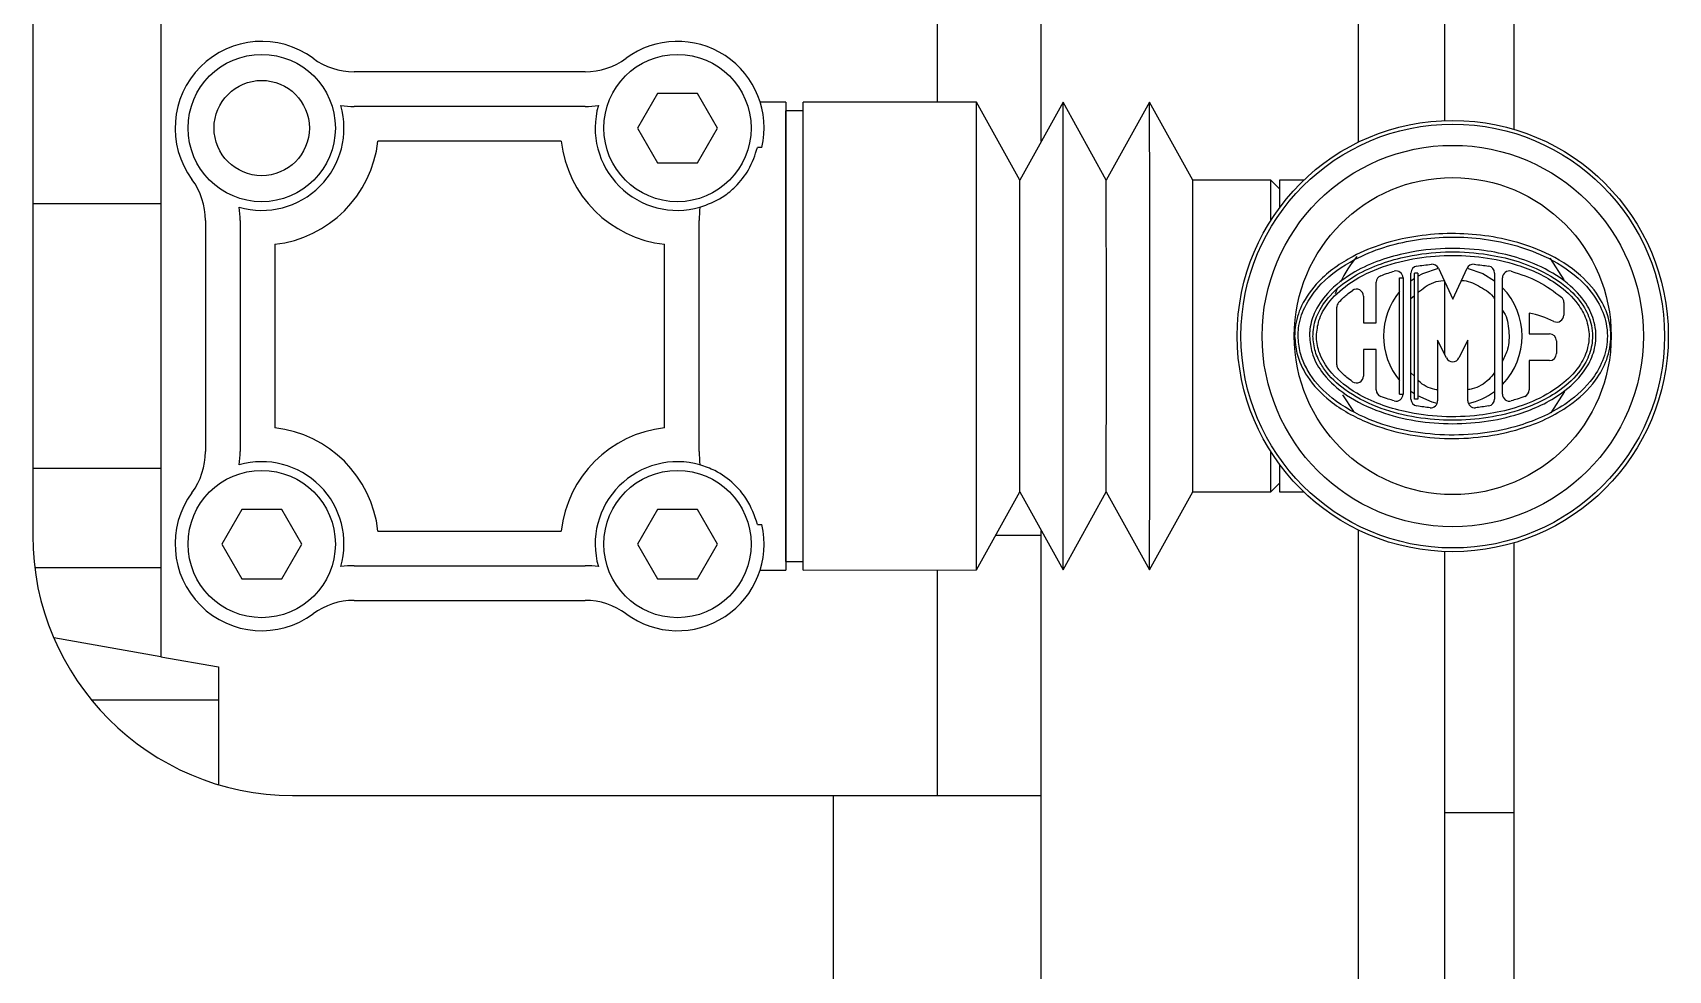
# Model space of a CAD drawing. Header units: millimetres. Extents: x 0 to 415, y 0 to 292.
# Drawn here: x 119.489 to 124.21, y 101.381 to 104.086 of the extents above; entities that cross this region are included whole.
import ezdxf

# ---------------------------------------------------------------- set-up
doc = ezdxf.new("R2010")
doc.units = ezdxf.units.MM

msp = doc.modelspace()

# ---------------------------------------------------------------- linework, layer by layer
at = {"color": 7, "linetype": 'Continuous', "lineweight": 25}
for p, q in [((119.85905, 107.68221), (119.85905, 102.2857)), ((119.48922, 107.0357), (119.48922, 102.6357)), ((122.40014, 103.77274), (122.40014, 104.39866)), ((123.31422, 104.40192), (123.31422, 103.76948)), ((123.56422, 104.33905), (123.56422, 103.83235)), ((123.76422, 104.3642), (123.76422, 103.8072)), ((122.10014, 103.88559), (122.10014, 104.28582)), ((121.0835, 103.9732), (120.41677, 103.9732)), ((121.2924, 103.9107), (121.23467, 103.8107)), ((121.40787, 103.9107), (121.2924, 103.9107)), ((121.46561, 103.8107), (121.40787, 103.9107)), ((121.0835, 103.8732), (120.41677, 103.8732)), ((121.66264, 103.8857), (121.58933, 103.8857)), ((121.66264, 103.8857), (121.66264, 102.5357)), ((121.71281, 103.86069), (121.66281, 103.8607)), ((122.21281, 103.88556), (121.71281, 103.88569)), ((122.33775, 103.66052), (122.21281, 103.88556)), ((122.46281, 103.88549), (122.33775, 103.66052)), ((122.58775, 103.66046), (122.46281, 103.88549)), ((122.71281, 103.88543), (122.58775, 103.66046)), ((122.83775, 103.66039), (122.71281, 103.88543)), ((121.23467, 103.8107), (121.2924, 103.7107)), ((121.40787, 103.7107), (121.46561, 103.8107)), ((121.01473, 103.7732), (120.48555, 103.7732)), ((121.2924, 103.7107), (121.40787, 103.7107)), ((121.59372, 103.75442), (121.58087, 103.75442)), ((123.06275, 103.66033), (122.83775, 103.66039)), ((123.08764, 103.63544), (123.06275, 103.66033)), ((123.15772, 103.66033), (123.08764, 103.66033)), ((123.08764, 103.66033), (123.08764, 103.58083)), ((119.85905, 103.59195), (119.48922, 103.59195)), ((119.98764, 103.54407), (119.98764, 102.87734)), ((120.08764, 103.54407), (120.08764, 102.87734)), ((121.41264, 102.87734), (121.41264, 103.54407)), ((120.18764, 103.47529), (120.18764, 102.94611)), ((121.31264, 102.94611), (121.31264, 103.47529)), ((123.46697, 103.02886), (123.46697, 103.39254)), ((123.47697, 103.02886), (123.47697, 103.39254)), ((123.48697, 103.39254), (123.47697, 103.39254)), ((123.48697, 103.39254), (123.48697, 103.02886)), ((123.54611, 103.40628), (123.58764, 103.31723)), ((123.58764, 103.31723), (123.62916, 103.40628)), ((123.70831, 103.39254), (123.70831, 103.02886)), ((123.24966, 103.33324), (123.25643, 103.3505)), ((123.36701, 103.24926), (123.36701, 103.36613)), ((123.43413, 103.04292), (123.43413, 103.37849)), ((123.43413, 103.37849), (123.44413, 103.37849)), ((123.44413, 103.37849), (123.44413, 103.04292)), ((123.46697, 103.3702), (123.47697, 103.37729)), ((123.56422, 103.36745), (123.56422, 103.15863)), ((123.73115, 103.04292), (123.73115, 103.37849)), ((123.25277, 103.12776), (123.25277, 103.29364)), ((123.32989, 103.32605), (123.32989, 103.24926)), ((123.46697, 103.31914), (123.47697, 103.32724)), ((123.90823, 103.30787), (123.90823, 103.27116)), ((123.32989, 103.24926), (123.36701, 103.24926)), ((123.80827, 103.27704), (123.80827, 103.21713)), ((123.54409, 103.19901), (123.54409, 103.02396)), ((123.56974, 103.14756), (123.54409, 103.19901)), ((123.63119, 103.19901), (123.60554, 103.14756)), ((123.63119, 103.02396), (123.63119, 103.19901)), ((123.80827, 103.21713), (123.86681, 103.21713)), ((123.88681, 103.19713), (123.88681, 103.16001)), ((123.36701, 103.17214), (123.32989, 103.17214)), ((123.32989, 103.17214), (123.32989, 103.09535)), ((123.36701, 103.05527), (123.36701, 103.17214)), ((123.47697, 103.09452), (123.46697, 103.10504)), ((123.80827, 103.14001), (123.80827, 103.05527)), ((123.86681, 103.14001), (123.80827, 103.14001)), ((123.90973, 103.05102), (123.87103, 102.98951)), ((123.30175, 102.99274), (123.27045, 103.04148)), ((123.43413, 103.04292), (123.44413, 103.04292)), ((123.48697, 103.02886), (123.47697, 103.02886)), ((119.48922, 102.82945), (119.85905, 102.82945)), ((123.08764, 102.84057), (123.08764, 102.76107)), ((123.06275, 102.76107), (123.08764, 102.78596)), ((122.21281, 102.53585), (122.33775, 102.76088)), ((122.33775, 102.76088), (122.46281, 102.53591)), ((122.46281, 102.53591), (122.58775, 102.76094)), ((122.58775, 102.76094), (122.71281, 102.53598)), ((122.71281, 102.53598), (122.83775, 102.76101)), ((122.83775, 102.76101), (123.06275, 102.76107)), ((123.08764, 102.76107), (123.15772, 102.76107)), ((120.0924, 102.7107), (120.03467, 102.6107)), ((120.20787, 102.7107), (120.0924, 102.7107)), ((120.26561, 102.6107), (120.20787, 102.7107)), ((121.2924, 102.7107), (121.23467, 102.6107)), ((121.40787, 102.7107), (121.2924, 102.7107)), ((121.46561, 102.6107), (121.40787, 102.7107)), ((120.48555, 102.6482), (121.01473, 102.6482)), ((121.58087, 102.66699), (121.59372, 102.66699)), ((122.40014, 102.6357), (122.26825, 102.6357)), ((122.40014, 102.6357), (122.40014, 102.64866)), ((122.40014, 101.8857), (122.40014, 102.6357)), ((123.31422, 102.65192), (123.31422, 100.66386)), ((120.03467, 102.6107), (120.0924, 102.5107)), ((120.20787, 102.5107), (120.26561, 102.6107)), ((121.23467, 102.6107), (121.2924, 102.5107)), ((121.40787, 102.5107), (121.46561, 102.6107)), ((123.56422, 102.58905), (123.56422, 101.8357)), ((123.76422, 102.6142), (123.76422, 101.8357)), ((119.85905, 102.54195), (119.4951, 102.54195)), ((120.41677, 102.5482), (121.0835, 102.5482)), ((121.58932, 102.5357), (121.66264, 102.5357)), ((121.66281, 102.5607), (121.71281, 102.56071)), ((121.71281, 102.53571), (122.21281, 102.53585)), ((122.10014, 101.8857), (122.10014, 102.53582)), ((120.0924, 102.5107), (120.20787, 102.5107)), ((121.2924, 102.5107), (121.40787, 102.5107)), ((120.41677, 102.4482), (121.0835, 102.4482)), ((119.85905, 102.2857), (119.54988, 102.34022)), ((119.85905, 102.2857), (120.02514, 102.25642)), ((120.02514, 102.25642), (120.02514, 101.9169)), ((120.02514, 102.1607), (119.65881, 102.1607)), ((120.23922, 101.8857), (121.80014, 101.8857)), ((121.80014, 101.8857), (122.40014, 101.8857)), ((121.80014, 100.66386), (121.80014, 101.8857)), ((122.40014, 100.66386), (122.40014, 101.8857)), ((123.56422, 101.8357), (123.56422, 101.34391)), ((123.76422, 101.8357), (123.56422, 101.8357)), ((123.76422, 101.8357), (123.76422, 101.34391))]:
    msp.add_line(p, q, dxfattribs=at)
at = {"color": 7, "linetype": 'Continuous', "lineweight": 25, "flags": 128}
for points in [[(121.66281, 102.5607), (121.66282, 102.56292), (121.66285, 102.58059), (121.66288, 102.61545), (121.6629, 102.66654), (121.66292, 102.73248), (121.66294, 102.81146), (121.66296, 102.90134), (121.66297, 102.99965), (121.66298, 103.10372), (121.66298, 103.2107), (121.66298, 103.31769), (121.66297, 103.42176), (121.66296, 103.52007), (121.66294, 103.60994), (121.66292, 103.68892), (121.6629, 103.75486), (121.66288, 103.80595), (121.66285, 103.84081), (121.66282, 103.85848), (121.66281, 103.8607)], [(121.71281, 102.53571), (121.71283, 102.53802), (121.71286, 102.55637), (121.71288, 102.59257), (121.71291, 102.64563), (121.71293, 102.7141), (121.71295, 102.79612), (121.71297, 102.88944), (121.71298, 102.99153), (121.71299, 103.0996), (121.71299, 103.2107), (121.71299, 103.3218), (121.71298, 103.42987), (121.71297, 103.53196), (121.71295, 103.62529), (121.71293, 103.70731), (121.71291, 103.77578), (121.71288, 103.82884), (121.71286, 103.86503), (121.71283, 103.88338), (121.71281, 103.88569)], [(122.21281, 102.53585), (122.21283, 102.53815), (122.21286, 102.5565), (122.21288, 102.59269), (122.21291, 102.64573), (122.21293, 102.71419), (122.21295, 102.7962), (122.21297, 102.88951), (122.21298, 102.99158), (122.21299, 103.09962), (122.21299, 103.2107), (122.21299, 103.32178), (122.21298, 103.42983), (122.21297, 103.5319), (122.21295, 103.62521), (122.21293, 103.70721), (122.21291, 103.77567), (122.21288, 103.82872), (122.21286, 103.86491), (122.21283, 103.88325), (122.21281, 103.88556)], [(122.46281, 102.53591), (122.46283, 102.53822), (122.46286, 102.55656), (122.46288, 102.59275), (122.46291, 102.64579), (122.46293, 102.71424), (122.46295, 102.79624), (122.46297, 102.88954), (122.46298, 102.9916), (122.46299, 103.09963), (122.46299, 103.2107), (122.46299, 103.32177), (122.46298, 103.42981), (122.46297, 103.53187), (122.46295, 103.62517), (122.46293, 103.70716), (122.46291, 103.77561), (122.46288, 103.82866), (122.46286, 103.86484), (122.46283, 103.88319), (122.46281, 103.88549)], [(122.71281, 102.53598), (122.71283, 102.53828), (122.71286, 102.55662), (122.71288, 102.59281), (122.71291, 102.64584), (122.71293, 102.71429), (122.71295, 102.79628), (122.71297, 102.88957), (122.71298, 102.99162), (122.71299, 103.09965), (122.71299, 103.2107), (122.71299, 103.32176), (122.71298, 103.42978), (122.71297, 103.53184), (122.71295, 103.62513), (122.71293, 103.70711), (122.71291, 103.77556), (122.71288, 103.8286), (122.71286, 103.86478), (122.71283, 103.88312), (122.71281, 103.88543)], [(122.33775, 102.76088), (122.33776, 102.76146), (122.33778, 102.77524), (122.33781, 102.80685), (122.33783, 102.85499), (122.33784, 102.9177), (122.33786, 102.9924), (122.33787, 103.07604), (122.33787, 103.16519), (122.33787, 103.25621), (122.33787, 103.34536), (122.33786, 103.429), (122.33784, 103.5037), (122.33783, 103.56641), (122.33781, 103.61455), (122.33778, 103.64616), (122.33776, 103.65995), (122.33775, 103.66052)], [(122.58775, 102.76094), (122.58776, 102.76152), (122.58778, 102.7753), (122.58781, 102.80691), (122.58783, 102.85504), (122.58784, 102.91774), (122.58786, 102.99243), (122.58787, 103.07606), (122.58787, 103.1652), (122.58787, 103.2562), (122.58787, 103.34534), (122.58786, 103.42897), (122.58784, 103.50366), (122.58783, 103.56636), (122.58781, 103.6145), (122.58778, 103.6461), (122.58776, 103.65988), (122.58775, 103.66046)], [(122.83775, 102.76101), (122.83776, 102.76159), (122.83778, 102.77537), (122.83781, 102.80697), (122.83783, 102.8551), (122.83784, 102.91778), (122.83786, 102.99247), (122.83787, 103.07608), (122.83787, 103.16521), (122.83787, 103.2562), (122.83787, 103.34532), (122.83786, 103.42894), (122.83784, 103.50362), (122.83783, 103.56631), (122.83781, 103.61444), (122.83778, 103.64604), (122.83776, 103.65982), (122.83775, 103.66039)], [(123.86782, 103.43595), (123.86871, 103.43485), (123.90833, 103.37317)], [(123.48697, 103.38352), (123.50086, 103.3909), (123.54608, 103.40634)], [(123.62919, 103.40634), (123.67441, 103.3909), (123.70831, 103.3702)], [(123.47697, 103.04411), (123.47497, 103.04545), (123.46697, 103.05121)], [(123.54239, 103.01589), (123.52869, 103.01959), (123.48697, 103.03789)]]:
    msp.add_lwpolyline(points, dxfattribs=at)
at = {"color": 7, "linetype": 'Continuous', "lineweight": 25}
for centre, radius in [((120.15014, 103.8107), 0.2125), ((121.35014, 103.8107), 0.2125), ((120.15014, 103.8107), 0.1375), ((123.58764, 103.2107), 0.62209), ((123.58764, 103.2107), 0.61136), ((123.58764, 103.2107), 0.55014), ((123.58764, 103.2107), 0.4573), ((120.15014, 102.6107), 0.2125), ((121.35014, 102.6107), 0.2125)]:
    msp.add_circle(centre, radius, dxfattribs=at)
for centre, radius, start, end in [((120.15014, 103.8107), 0.25, 53.66394, 216.33606), ((121.35014, 103.8107), 0.25, 346.98867, 126.33606), ((120.41677, 104.1732), 0.2, 233.66394, 270), ((121.0835, 104.1732), 0.2, 270, 306.33606), ((120.15014, 103.8107), 0.2375, 254.13141, 15.86859), ((120.41677, 104.1732), 0.3, 262.68738, 270), ((121.0835, 104.1732), 0.3, 270, 277.31262), ((121.35014, 103.8107), 0.2375, 164.13141, 285.86859), ((120.15014, 103.8107), 0.3375, 276.37937, 353.62063), ((121.35014, 103.8107), 0.3375, 186.37937, 263.62063), ((119.78764, 103.54407), 0.2, 0, 36.33606), ((66.29782, 103.56379), 56.76501, 359.980764, 0.097445), ((119.78764, 103.54407), 0.3, 0, 7.31262), ((121.71264, 103.54407), 0.3, 172.68738, 180), ((123.58764, 103.2107), 0.3595, 140.40966, 154.35322), ((123.38701, 103.36613), 0.02, 110.8548, 180), ((123.42413, 103.37849), 0.02, 0, 106.07489), ((123.48697, 103.39254), 0.02, 99.31528, 180), ((123.52799, 103.39782), 0.02, 25, 95.39929), ((123.64729, 103.39782), 0.02, 84.60071, 155), ((123.68831, 103.39254), 0.02, 0, 80.68472), ((123.75115, 103.37849), 0.02, 73.92511, 180), ((123.30989, 103.32605), 0.02, 0, 125.20765), ((123.58764, 103.2107), 0.2, 140.13439, 219.86561), ((123.58764, 103.2107), 0.2, 315.85257, 44.14743), ((123.27277, 103.29364), 0.02, 137.85997, 180), ((123.88823, 103.30787), 0.02, 0, 47.91024), ((123.73422, 102.93803), 0.347, 65.18833, 77.67884), ((123.88823, 103.27116), 0.02, 245.18833, 0), ((123.86681, 103.19713), 0.02, 0, 90), ((123.58764, 103.15649), 0.02, 206.5, 333.5), ((123.86681, 103.16001), 0.02, 270, 0), ((123.27277, 103.12776), 0.02, 180, 222.14003), ((123.30989, 103.09535), 0.02, 234.79235, 0), ((123.38701, 103.05527), 0.02, 180, 249.1452), ((123.58764, 103.2107), 0.2, 283.07691, 307.1102), ((123.78827, 103.05527), 0.02, 290.8548, 0), ((123.42413, 103.04292), 0.02, 253.92511, 0), ((123.48697, 103.02886), 0.02, 180, 260.68472), ((123.52409, 103.02396), 0.02, 264.23859, 0), ((123.65119, 103.02396), 0.02, 180, 275.76141), ((123.68831, 103.02886), 0.02, 279.31528, 0), ((123.75115, 103.04292), 0.02, 180, 286.07489), ((120.15014, 102.6107), 0.3375, 6.37937, 83.62063), ((121.35014, 102.6107), 0.3375, 96.37937, 173.62063), ((119.78764, 102.87734), 0.2, 323.66394, 0), ((119.78764, 102.87734), 0.3, 352.68738, 0), ((121.71264, 102.87734), 0.3, 180, 187.31262), ((52.60073, 102.86696), 70.4621, 359.9138959, 0.0078951), ((120.15014, 102.6107), 0.2375, 344.13141, 105.86859), ((121.35014, 102.6107), 0.2375, 74.13141, 195.86859), ((120.15014, 102.6107), 0.25, 143.66394, 306.33606), ((120.23922, 102.6357), 0.75, 180, 270), ((121.35014, 102.6107), 0.25, 233.66394, 13.01133), ((120.41677, 102.2482), 0.3, 90, 97.31262), ((121.0835, 102.2482), 0.3, 82.68738, 90), ((120.41677, 102.2482), 0.2, 90, 126.33606), ((121.0835, 102.2482), 0.2, 53.66394, 90)]:
    msp.add_arc(centre, radius, start, end, dxfattribs=at)
for points, knots in [([(121.41508, 103.58225), (121.43741, 103.59077), (121.47424, 103.60481), (121.50414, 103.62931), (121.53127, 103.65535), (121.56252, 103.69639), (121.57418, 103.73325), (121.58087, 103.75442)], [0, 0, 0, 0, 0.2389689, 0.3941194, 0.4156586, 0.6645111, 1, 1, 1, 1]), ([(123.13139, 103.2107), (123.13169, 103.21868), (123.13283, 103.24853), (123.15068, 103.30558), (123.20536, 103.38067), (123.28923, 103.43916), (123.38455, 103.4781), (123.50748, 103.50695), (123.63682, 103.5098), (123.76399, 103.4861), (123.86346, 103.45071), (123.95222, 103.39587), (124.015, 103.32349), (124.0402, 103.2602), (124.04621, 103.20078), (124.03551, 103.14211), (123.99599, 103.07093), (123.91393, 102.99523), (123.79894, 102.94336), (123.67496, 102.91747), (123.56276, 102.91261), (123.45051, 102.92533), (123.33734, 102.95864), (123.23802, 103.01334), (123.16879, 103.08524), (123.13592, 103.15279), (123.13269, 103.19399), (123.13139, 103.2107)], [0, 0, 0, 0, 0.0100454, 0.0375655, 0.0736362, 0.125112, 0.1639412, 0.202828, 0.283586, 0.3244273, 0.3652139, 0.4159623, 0.4539479, 0.4838505, 0.5000239, 0.5287137, 0.5572839, 0.6011604, 0.666771, 0.7133971, 0.7600594, 0.8075502, 0.8549721, 0.9078848, 0.9482556, 0.9790049, 1, 1, 1, 1]), ([(123.14139, 103.2107), (123.14256, 103.19483), (123.14438, 103.17017), (123.15727, 103.13288), (123.18299, 103.08458), (123.24463, 103.02117), (123.34145, 102.96785), (123.45264, 102.93515), (123.56314, 102.92265), (123.67364, 102.92743), (123.7955, 102.95286), (123.90804, 103.00354), (123.98786, 103.07703), (124.02588, 103.14538), (124.0361, 103.20126), (124.03037, 103.25779), (124.00618, 103.3184), (123.9454, 103.38833), (123.85881, 103.44175), (123.76127, 103.47643), (123.63601, 103.49974), (123.4785, 103.49628), (123.31952, 103.44794), (123.21272, 103.37363), (123.15987, 103.30121), (123.14276, 103.24665), (123.14168, 103.21827), (123.14139, 103.2107)], [0, 0, 0, 0, 0.0204669, 0.031784, 0.0507458, 0.0908549, 0.143989, 0.1919333, 0.2399484, 0.2871638, 0.3343421, 0.4003674, 0.4440517, 0.4721597, 0.5001504, 0.5159105, 0.5452109, 0.5828689, 0.6337492, 0.6749498, 0.7162066, 0.797967, 0.8761585, 0.9276627, 0.9633084, 0.9902148, 1, 1, 1, 1]), ([(123.17423, 103.2107), (123.17435, 103.21518), (123.17495, 103.23752), (123.18714, 103.28222), (123.2298, 103.34462), (123.31939, 103.41117), (123.4387, 103.45163), (123.56595, 103.46624), (123.69786, 103.45954), (123.82382, 103.42587), (123.92383, 103.36396), (123.97649, 103.30421), (123.99787, 103.25181), (124.00301, 103.20309), (123.99425, 103.15515), (123.96188, 103.09663), (123.89234, 103.03215), (123.79115, 102.98593), (123.67853, 102.96122), (123.57338, 102.95543), (123.46761, 102.9656), (123.36373, 102.99401), (123.27356, 103.04023), (123.21122, 103.09945), (123.17914, 103.15798), (123.17573, 103.19456), (123.17423, 103.2107)], [0, 0, 0, 0, 0.00634945, 0.03164373, 0.06420349, 0.11164296, 0.18708185, 0.23973611, 0.29240425, 0.37357352, 0.42127851, 0.45706626, 0.48453164, 0.49987684, 0.52602569, 0.55205961, 0.59337308, 0.65800303, 0.70705053, 0.75614664, 0.80657211, 0.85691912, 0.90796739, 0.94835768, 0.97720974, 1, 1, 1, 1]), ([(123.18423, 103.2107), (123.18556, 103.19555), (123.18755, 103.17294), (123.2005, 103.14079), (123.22449, 103.10032), (123.2799, 103.04828), (123.36759, 103.00332), (123.46957, 102.97546), (123.57361, 102.96548), (123.67709, 102.97116), (123.78762, 102.9954), (123.88638, 103.04041), (123.95373, 103.1027), (123.98462, 103.1584), (123.99289, 103.20354), (123.98805, 103.24935), (123.9677, 103.29907), (123.91702, 103.35642), (123.81955, 103.41666), (123.69605, 103.4496), (123.56629, 103.4562), (123.44121, 103.44184), (123.32444, 103.40233), (123.23738, 103.33781), (123.19647, 103.27816), (123.1849, 103.23588), (123.18434, 103.2149), (123.18423, 103.2107)], [0, 0, 0, 0, 0.02201886, 0.03287363, 0.05027983, 0.09036622, 0.14169572, 0.19272023, 0.24382557, 0.29361554, 0.34335542, 0.40842773, 0.44944611, 0.4748922, 0.50016986, 0.51498097, 0.54169278, 0.57704415, 0.62485329, 0.70698156, 0.76043046, 0.81386505, 0.89006549, 0.93741384, 0.96938008, 0.99387592, 1, 1, 1, 1]), ([(123.19423, 103.2107), (123.1943, 103.20735), (123.19474, 103.18831), (123.20494, 103.14925), (123.24269, 103.09292), (123.32419, 103.03088), (123.4354, 102.99145), (123.55615, 102.97569), (123.68477, 102.98015), (123.80728, 103.01069), (123.90484, 103.06834), (123.95551, 103.12228), (123.97748, 103.17097), (123.98313, 103.21607), (123.97479, 103.26035), (123.94506, 103.3132), (123.88009, 103.37286), (123.78413, 103.41649), (123.67607, 103.44023), (123.57441, 103.44589), (123.47209, 103.43619), (123.37316, 103.40929), (123.28792, 103.36621), (123.22972, 103.31255), (123.19906, 103.25902), (123.19573, 103.22575), (123.19423, 103.2107)], [0, 0, 0, 0, 0.0050467, 0.0286659, 0.0594528, 0.1054361, 0.1803503, 0.2342114, 0.2880941, 0.3735075, 0.4209532, 0.4569301, 0.4831175, 0.4998742, 0.5247215, 0.54944, 0.5900031, 0.6552227, 0.7055878, 0.7560045, 0.8078838, 0.8596801, 0.909579, 0.9500995, 0.9774269, 1, 1, 1, 1]), ([(123.37989, 103.38482), (123.38713, 103.38747), (123.3999, 103.39215), (123.41294, 103.39603), (123.41859, 103.3977)], [0, 0, 0, 0, 0.5667715, 1, 1, 1, 1]), ([(123.48373, 103.41228), (123.49047, 103.41332), (123.50454, 103.41551), (123.51872, 103.41697), (123.52611, 103.41773)], [0, 0, 0, 0, 0.4785901, 1, 1, 1, 1]), ([(123.64917, 103.41773), (123.65656, 103.41697), (123.67073, 103.41551), (123.68481, 103.41332), (123.69154, 103.41228)], [0, 0, 0, 0, 0.5214099, 1, 1, 1, 1]), ([(123.75668, 103.3977), (123.78351, 103.38901), (123.83599, 103.372), (123.88008, 103.33889), (123.90163, 103.32271)], [0, 0, 0, 0, 0.5112389, 1, 1, 1, 1]), ([(123.25794, 103.30706), (123.26213, 103.31146), (123.26975, 103.31945), (123.28327, 103.33127), (123.29281, 103.3383), (123.29836, 103.34239)], [0, 0, 0, 0, 0.3389803, 0.6157181, 1, 1, 1, 1]), ([(123.48697, 103.33534), (123.4937, 103.34123), (123.51425, 103.35922), (123.54302, 103.37106), (123.56299, 103.37095), (123.56422, 103.37094)], [0, 0, 0, 0, 0.31383708, 0.95799044, 1, 1, 1, 1]), ([(123.61274, 103.37107), (123.61311, 103.37107), (123.6305, 103.37118), (123.66295, 103.35525), (123.69584, 103.33675), (123.70687, 103.32001), (123.70831, 103.31783)], [0, 0, 0, 0, 0.0097692, 0.4617303, 0.9299694, 1, 1, 1, 1]), ([(123.73115, 103.28467), (123.73252, 103.28274), (123.74455, 103.26593), (123.75118, 103.2262), (123.74998, 103.17653), (123.73673, 103.14929), (123.73115, 103.13782)], [0, 0, 0, 0, 0.0467502, 0.408845, 0.751224, 1, 1, 1, 1]), ([(123.29836, 103.07901), (123.29278, 103.08308), (123.27829, 103.09366), (123.26569, 103.10646), (123.25794, 103.11434)], [0, 0, 0, 0, 0.3844343, 1, 1, 1, 1]), ([(123.70831, 103.10511), (123.70298, 103.09847), (123.68614, 103.07749), (123.65795, 103.05997), (123.63532, 103.05655), (123.63119, 103.05592)], [0, 0, 0, 0, 0.27447632, 0.8676019, 1, 1, 1, 1]), ([(123.54409, 103.05532), (123.54134, 103.05573), (123.52135, 103.05868), (123.50069, 103.06928), (123.48797, 103.08292), (123.48697, 103.084)], [0, 0, 0, 0, 0.1277206, 0.9314435, 1, 1, 1, 1]), ([(123.41859, 103.0237), (123.41294, 103.02538), (123.3999, 103.02925), (123.38713, 103.03393), (123.37989, 103.03658)], [0, 0, 0, 0, 0.4332285, 1, 1, 1, 1]), ([(123.52208, 103.00406), (123.51603, 103.00472), (123.50321, 103.0061), (123.49047, 103.00808), (123.48373, 103.00913)], [0, 0, 0, 0, 0.47137159, 1, 1, 1, 1]), ([(123.69154, 103.00913), (123.68481, 103.00808), (123.67206, 103.0061), (123.65924, 103.00472), (123.65319, 103.00406)], [0, 0, 0, 0, 0.5286284, 1, 1, 1, 1]), ([(123.79539, 103.03658), (123.78815, 103.03393), (123.77537, 103.02925), (123.76233, 103.02538), (123.75668, 103.0237)], [0, 0, 0, 0, 0.56677152, 1, 1, 1, 1]), ([(121.58087, 102.66699), (121.5726, 102.69222), (121.55991, 102.73098), (121.51318, 102.78666), (121.46684, 102.82107), (121.42968, 102.83405), (121.41508, 102.83915)], [0, 0, 0, 0, 0.394306, 0.6056099, 0.8450677, 1, 1, 1, 1])]:
    msp.add_open_spline(points, degree=3, knots=knots, dxfattribs=at)

doc.saveas('drawing.dxf')
